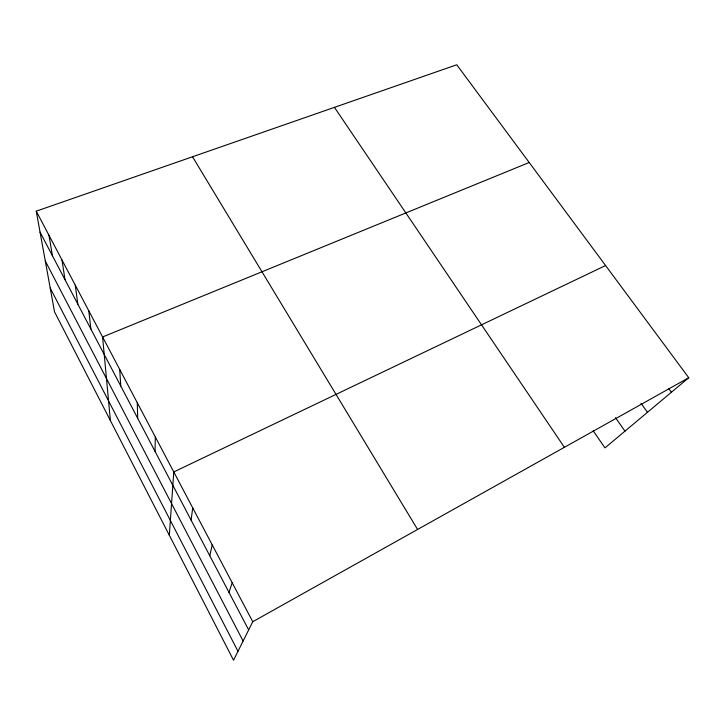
<?xml version="1.0" encoding="UTF-8"?>
<svg xmlns="http://www.w3.org/2000/svg" width="725" height="725" viewBox="0 0 725 725"><rect width="100%" height="100%" fill="white"/><g stroke="black" fill="none" stroke-linecap="round" stroke-linejoin="round"><path stroke-width="1.09" d="M155.05 451.403L155.295 436.903M169.333 535.286L173.773 471.948L605.583 265.54M191.074 520.097L192.741 507.908M209.779 555.758L212.217 544.838M228.973 592.352L232.208 582.755M688.75 377.725L252.753 621.715L233.532 660.221L54.538 311.877L36.25 211.174L456.75 64.779L688.75 377.725L604.985 447.896L593.177 430.822M529.196 162.5L102.588 336.971L110.399 420.6M668.767 388.6L671.432 392.234M640.982 403.272L647.461 412.317M615.471 417.663L624.959 431.167M334.442 107.363L564.385 447.325M192.524 156.763L417.591 529.477M36.25 211.174L252.753 621.715M40.056 232.145L248.666 629.907M45.303 261.036L243.111 641.036M50.206 288.024L237.99 651.286M49.001 235.353L52.408 255.689M61.997 260.003L64.996 279.687M75.264 285.142L77.82 304.147M88.785 310.798L90.897 329.077M119.716 369.451L120.758 386.026M137.279 402.756L137.696 418.316"/></g></svg>
